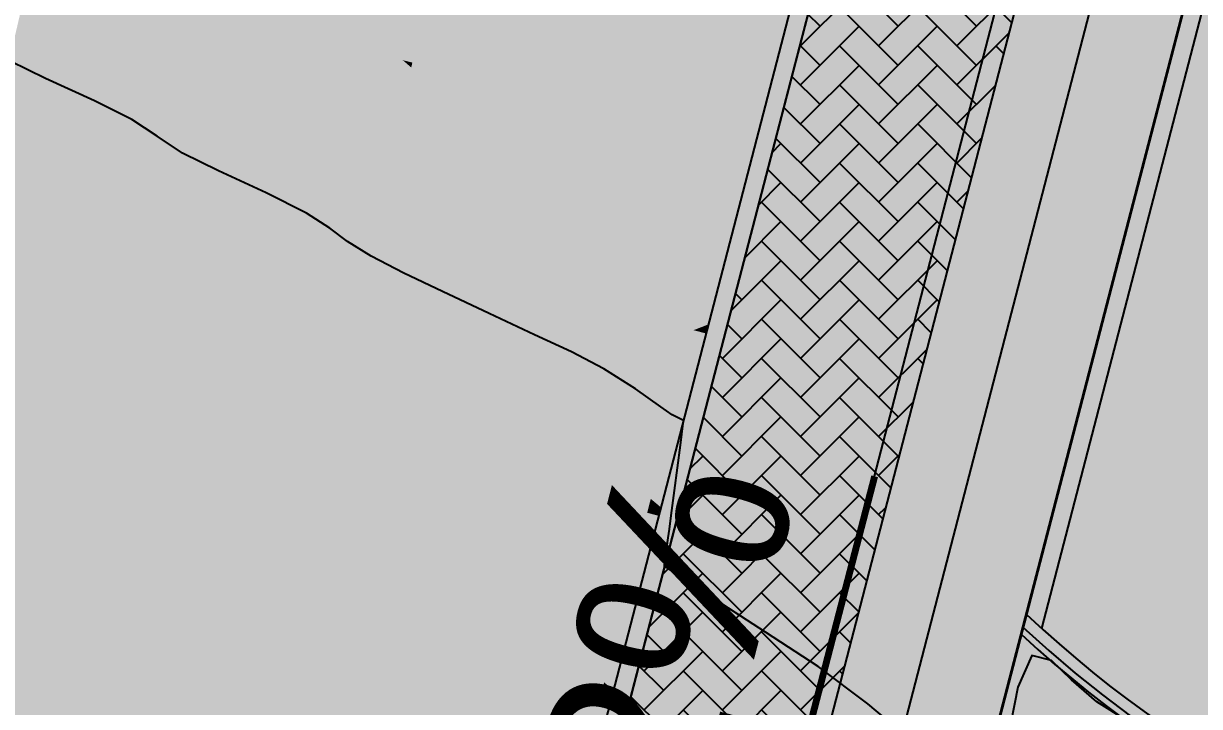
# Model space of a CAD drawing. Header units: millimetres. Extents: x 340454 to 342791, y 6993867 to 6995092.
# Drawn here: x 340753.89 to 340760.37, y 6994460.63 to 6994464.39 of the extents above; entities that cross this region are included whole.
import ezdxf

# ---------------------------------------------------------------- set-up
doc = ezdxf.new("R2010")
doc.units = ezdxf.units.MM
doc.header["$LTSCALE"] = 10
for name, color, linetype in [('A-MODELAGEM', 7, 'Continuous'), ('Alinhamento', 7, 'Continuous'), ('ANGICO', 7, 'Continuous'), ('F-HZ-CORREDOR-FEAT', 2, 'Continuous'), ('Lotes', 7, 'Continuous'), ('T-HM-COTAS-TXT', 2, 'Continuous'), ('T-HM-CURVA_INTERMEDIARIA', 45, 'Continuous'), ('TRAMA', 7, 'Continuous'), ('URB-Quadras', 3, 'Continuous')]:
    doc.layers.add(name, color=color, linetype=linetype)
doc.styles.add('ARIAL', font='arial.ttf', dxfattribs={"height": 2})
doc.styles.add('T2', font='arial.ttf')
doc.dimstyles.new('cadnorma_dim4', dxfattribs={"dimscale": 0, "dimtxt": 2, "dimasz": 1, "dimexe": 1, "dimexo": 2.5, "dimgap": 0.6, "dimtad": 1, "dimzin": 4, "dimtxsty": 'T2', "dimblk": 'DOT', "dimcen": -1, "dimdle": 1, "dimclrd": 1, "dimclre": 1, "dimclrt": 2, "dimaunit": 1, "dimazin": 0, "dimtfac": 1, "dimtix": 1, "dimtmove": 2, "dimatfit": 0, "dimfxl": 1, "dimarcsym": 0})
pattern_1 = [(45, (337861.49948, 6993610.78793), (0, 0.215526147), [0.4572, -0.1524]), (135, (337861.60724, 6993610.8957), (2e-17, 0.215526147), [0.4572, -0.1524])]

# ---------------------------------------------------------------- blocks, each defined once
blk = doc.blocks.new('_Dot')
at = {"color": 0, "linetype": 'ByBlock', "lineweight": -2}
blk.add_line((-0.5, 0), (-1, 0), dxfattribs=at)
at = {"color": 0, "linetype": 'ByBlock', "const_width": 0.5}
blk.add_lwpolyline([(-0.25, 0, 1), (0.25, 0, 1)], format="xyb", close=True, dxfattribs=at)

msp = doc.modelspace()

# ---------------------------------------------------------------- hatches: boundary and pattern name
at = {"layer": 'ANGICO', "lineweight": 20, "transparency": 33554687}
h = msp.add_hatch(dxfattribs=at)
h.set_pattern_fill('DASH', color=253, scale=0.02, double=1)
h.set_pattern_definition([(0, (337861.49948, 6993610.78793), (0.0635, 0.0635), [0.0635, -0.0635])])
h.paths.add_polyline_path([(340764.6283, 6994483.2034), (340764.3208, 6994483.6107), (340755.6611, 6994450.2599), (340756.0482, 6994450.1594)])
at = {"layer": 'TRAMA'}
h = msp.add_hatch(dxfattribs=at)
h.set_pattern_fill('MUDST', color=253, scale=0.8)
h.set_pattern_definition([(0, (340635.80378, 6994418.6693), (0.4, 0.2), [0.2, -0.2, 0, -0.2, 0, -0.2])])
edge = h.paths.add_edge_path()
edge.add_line((340775.2416, 6994463.544), (340773.927, 6994467.4514))
edge.add_line((340773.927, 6994467.4514), (340773.9635, 6994470.0807))
edge.add_line((340773.9635, 6994470.0807), (340774.8764, 6994473.1847))
edge.add_line((340774.8764, 6994473.1847), (340775.2781, 6994475.8504))
edge.add_line((340775.2781, 6994475.8504), (340772.3567, 6994478.4797))
edge.add_line((340772.3567, 6994478.4797), (340772.1113, 6994478.5688))
edge.add_arc((340767.3696, 6994475.5454), 5.6236, -34.9514, 32.52204, ccw=False)
edge.add_arc((340777.8891, 6994467.0811), 7.9004, 138.42555, 185.75499)
edge.add_arc((340763.7674, 6994465.3081), 6.3375, 8.40289, 8.90329, ccw=False)
edge.add_arc((340763.7122, 6994465.6748), 6.3493, -132.91346, 5.05414, ccw=False)
edge.add_line((340759.389, 6994461.0247), (340758.6533, 6994458.1897))
edge.add_arc((340759.3499, 6994458.087), 0.7041, 171.61316, 219.18422)
edge.add_arc((340763.3772, 6994463.7126), 7.6002, 233.00768, 307.83901)
edge.add_arc((340770.7517, 6994453.5096), 5.0003, -10.29083, 122.84783, ccw=False)
edge.add_arc((340781.3976, 6994453.0042), 5.7391, 183.87556, 221.05114)
edge.add_arc((340774.748, 6994446.1866), 3.8318, -82.83535, 52.70984, ccw=False)
edge.add_line((340775.2259, 6994442.3847), (340779.3157, 6994440.2221))
edge.add_line((340779.3157, 6994440.2221), (340785.1272, 6994436.4533))
edge.add_line((340785.1272, 6994436.4533), (340786.6922, 6994435.4383))
edge.add_line((340786.6922, 6994435.4383), (340788.1895, 6994434.0507))
edge.add_line((340788.1895, 6994434.0507), (340789.8327, 6994433.5942))
edge.add_line((340789.8327, 6994433.5942), (340792.4255, 6994434.3976))
edge.add_line((340792.4255, 6994434.3976), (340794.8357, 6994432.9734))
edge.add_line((340794.8357, 6994432.9734), (340795.3493, 6994431.341))
edge.add_line((340795.3493, 6994431.341), (340796.2247, 6994427.2268))
edge.add_line((340796.2247, 6994427.2268), (340803.3064, 6994425.217))
edge.add_line((340803.3064, 6994425.217), (340814.8207, 6994465.865))
edge.add_arc((340823.0025, 6994471.6204), 10.0032, 142.14748, 215.12391, ccw=False)
edge.add_line((340815.104, 6994477.7587), (340815.44, 6994514.818))
edge.add_arc((340798.378, 6994522.6335), 18.7669, 303.1044, 335.38903, ccw=False)
edge.add_line((340808.6278, 6994506.913), (340808.0057, 6994472.3847))
edge.add_line((340808.0057, 6994472.3847), (340798.5128, 6994433.3732))
edge.add_line((340798.5128, 6994433.3732), (340797.6269, 6994433.8187))
edge.add_line((340797.6269, 6994433.8187), (340792.77, 6994436.1193))
edge.add_line((340792.77, 6994436.1193), (340790.9442, 6994439.5885))
edge.add_line((340790.9442, 6994439.5885), (340792.1858, 6994442.5464))
edge.add_line((340792.1858, 6994442.5464), (340790.9442, 6994444.7009))
edge.add_line((340790.9442, 6994444.7009), (340790.2868, 6994446.7459))
edge.add_line((340790.2868, 6994446.7459), (340790.725, 6994449.996))
edge.add_line((340790.725, 6994449.996), (340789.2643, 6994450.3977))
edge.add_line((340789.2643, 6994450.3977), (340786.1969, 6994450.069))
edge.add_line((340786.1969, 6994450.069), (340784.371, 6994449.6673))
edge.add_line((340784.371, 6994449.6673), (340784.9188, 6994447.7319))
edge.add_line((340784.9188, 6994447.7319), (340783.7867, 6994445.5774))
edge.add_line((340783.7867, 6994445.5774), (340782.1434, 6994445.3217))
edge.add_line((340782.1434, 6994445.3217), (340778.163, 6994448.1701))
edge.add_line((340778.163, 6994448.1701), (340777.8709, 6994452.2601))
edge.add_line((340777.8709, 6994452.2601), (340777.177, 6994455.2545))
edge.add_line((340777.177, 6994455.2545), (340776.4467, 6994460.0383))
edge.add_line((340776.4467, 6994460.0383), (340775.2416, 6994463.544))
h = msp.add_hatch(dxfattribs=at)
h.set_pattern_fill('AR-HBONE', color=253, scale=0.0015)
h.set_pattern_definition(pattern_1)
h.paths.add_polyline_path([(340762.5784, 6994473.314), (340762.0933, 6994473.4355), (340760.431, 6994467.0302), (340755.8457, 6994449.3797), (340756.3279, 6994449.2472), (340760.915, 6994466.9046)])
h = msp.add_hatch(dxfattribs=at)
h.set_pattern_fill('AR-HBONE', color=253, scale=0.0015)
h.set_pattern_definition(pattern_1)
h.paths.add_polyline_path([(340758.8749, 6994464.7229), (340758.2833, 6994464.7259), (340756.4627, 6994457.7107), (340757.4418, 6994457.1155), (340757.787, 6994458.4447), (340759.3959, 6994464.6367)], flags=17)

# ---------------------------------------------------------------- linework, layer by layer
at = {"lineweight": 20}
msp.add_lwpolyline([(340722.6258, 6994477.3139, -0.021462), (340715.5969, 6994465.5717, -0.089425), (340715.3822, 6994462.0823), (340754.7892, 6994451.2595), (340758.9926, 6994467.4562), (340722.6258, 6994477.3139, -0.022322)], format="xyb", close=True, dxfattribs=at)
at = {"layer": 'A-MODELAGEM', "color": 161, "linetype": 'Continuous', "lineweight": -3}
for points in [[(340760.78, 6994466.389), (340760.0991, 6994465.923), (340760.1713, 6994464.0457)], [(340760.78, 6994466.389), (340760.1713, 6994464.0457), (340760.1713, 6994464.0443)], [(340760.4176, 6994463.0075), (340760.78, 6994466.389), (340760.1713, 6994464.0443)], [(340760.0991, 6994465.923), (340758.27, 6994464.6716), (340760.1713, 6994464.0457)], [(340756.32, 6994465.1776), (340755.9771, 6994464.1929), (340758.0089, 6994463.6656)], [(340756.32, 6994465.1776), (340758.0089, 6994463.6656), (340758.27, 6994464.6716)], [(340755.047, 6994464.904), (340754.7361, 6994464.6619), (340754.8626, 6994464.1547)], [(340755.047, 6994464.904), (340754.8626, 6994464.1547), (340754.8757, 6994464.1639)], [(340755.0579, 6994464.9125), (340755.047, 6994464.904), (340754.8757, 6994464.1639)], [(340755.0579, 6994464.9125), (340754.8757, 6994464.1639), (340754.8816, 6994464.1681)], [(340755.0629, 6994464.9164), (340755.0579, 6994464.9125), (340754.8816, 6994464.1681)], [(340755.8878, 6994464.8742), (340755.0629, 6994464.9164), (340754.8816, 6994464.1681)], [(340755.8878, 6994464.8742), (340754.8816, 6994464.1681), (340755.6076, 6994463.9641)], [(340755.8878, 6994464.8742), (340755.6076, 6994463.9641), (340755.637, 6994463.9822)], [(340755.9111, 6994464.8906), (340755.8878, 6994464.8742), (340755.637, 6994463.9822)], [(340755.9111, 6994464.8906), (340755.637, 6994463.9822), (340755.9771, 6994464.1929)], [(340755.9111, 6994464.8906), (340755.9771, 6994464.1929), (340756.1212, 6994464.6066)], [(340757.8709, 6994464.7751), (340756.9557, 6994464.6085), (340757.6122, 6994464.0208)], [(340758.0922, 6994464.7177), (340757.8709, 6994464.7751), (340757.6122, 6994464.0208)], [(340757.8593, 6994463.7995), (340758.0922, 6994464.7177), (340757.6122, 6994464.0208)], [(340758.172, 6994464.697), (340758.0922, 6994464.7177), (340757.8593, 6994463.7995)], [(340758.172, 6994464.697), (340757.8593, 6994463.7995), (340757.9236, 6994463.7419)], [(340758.1732, 6994464.6967), (340758.172, 6994464.697), (340757.9236, 6994463.7419)], [(340758.1732, 6994464.6967), (340757.9236, 6994463.7419), (340757.9251, 6994463.7406)], [(340758.27, 6994464.6716), (340758.0089, 6994463.6656), (340759.3969, 6994461.0651)], [(340758.27, 6994464.6716), (340759.3969, 6994461.0651), (340760.1713, 6994464.0457)], [(340754.7361, 6994464.6619), (340753.8896, 6994464.4972), (340753.7351, 6994463.8824)], [(340754.7361, 6994464.6619), (340753.7351, 6994463.8824), (340754.493, 6994463.8953)], [(340754.7361, 6994464.6619), (340754.493, 6994463.8953), (340754.8626, 6994464.1547)], [(340756.0302, 6994464.1791), (340756.1212, 6994464.6066), (340755.9771, 6994464.1929)], [(340756.7788, 6994463.9848), (340756.1212, 6994464.6066), (340756.0302, 6994464.1791)], [(340756.9527, 6994464.6112), (340756.1212, 6994464.6066), (340756.7788, 6994463.9848)], [(340756.9557, 6994464.6085), (340756.9527, 6994464.6112), (340756.7788, 6994463.9848)], [(340756.9557, 6994464.6085), (340756.7788, 6994463.9848), (340756.7831, 6994463.9837)], [(340757.6122, 6994464.0208), (340756.9557, 6994464.6085), (340756.7831, 6994463.9837)], [(340753.8896, 6994464.4972), (340753.8759, 6994464.4856), (340753.7351, 6994463.8824)], [(340754.8626, 6994464.1547), (340754.493, 6994463.8953), (340754.6733, 6994463.3857)], [(340754.8626, 6994464.1547), (340754.6733, 6994463.3857), (340754.6885, 6994463.3951)], [(340754.8757, 6994464.1639), (340754.8626, 6994464.1547), (340754.6885, 6994463.3951)], [(340754.8757, 6994464.1639), (340754.6885, 6994463.3951), (340754.6954, 6994463.3994)], [(340754.8816, 6994464.1681), (340754.8757, 6994464.1639), (340754.6954, 6994463.3994)], [(340755.6076, 6994463.9641), (340754.8816, 6994464.1681), (340754.6954, 6994463.3994)], [(340755.9771, 6994464.1929), (340755.6342, 6994463.2081), (340757.7478, 6994462.6596)], [(340756.0244, 6994464.152), (340755.9771, 6994464.1929), (340755.6342, 6994463.2081)], [(340755.9771, 6994464.1929), (340755.637, 6994463.9822), (340755.6342, 6994463.2081)], [(340755.8134, 6994463.1616), (340756.0244, 6994464.152), (340755.6342, 6994463.2081)], [(340756.67, 6994463.5929), (340756.0244, 6994464.152), (340755.8134, 6994463.1616)], [(340755.9771, 6994464.1929), (340757.7478, 6994462.6596), (340758.0089, 6994463.6656)], [(340756.0244, 6994464.152), (340756.0302, 6994464.1791), (340755.9771, 6994464.1929)], [(340756.7788, 6994463.9848), (340756.0302, 6994464.1791), (340756.0244, 6994464.152)], [(340756.7788, 6994463.9848), (340756.0244, 6994464.152), (340756.67, 6994463.5929)], [(340757.6122, 6994464.0208), (340756.7831, 6994463.9837), (340757.5327, 6994463.7892)], [(340757.8593, 6994463.7995), (340757.6122, 6994464.0208), (340757.5327, 6994463.7892)], [(340760.1713, 6994464.0457), (340759.3969, 6994461.0651), (340760.1713, 6994464.0443)], [(340760.1713, 6994464.0443), (340759.3969, 6994461.0651), (340759.3977, 6994461.0644)], [(340760.2253, 6994462.6411), (340760.1713, 6994464.0443), (340759.3977, 6994461.0644)], [(340760.4176, 6994463.0075), (340760.1713, 6994464.0443), (340760.2253, 6994462.6411)], [(340755.6076, 6994463.9641), (340754.6954, 6994463.3994), (340755.3244, 6994463.044)], [(340755.6076, 6994463.9641), (340755.3244, 6994463.044), (340755.3594, 6994463.0625)], [(340755.637, 6994463.9822), (340755.6076, 6994463.9641), (340755.3594, 6994463.0625)], [(340755.637, 6994463.9822), (340755.3594, 6994463.0625), (340755.6342, 6994463.2081)], [(340756.7831, 6994463.9837), (340756.7788, 6994463.9848), (340756.67, 6994463.5929)], [(340756.7831, 6994463.9837), (340756.67, 6994463.5929), (340756.6741, 6994463.5894)], [(340757.5327, 6994463.7892), (340756.7831, 6994463.9837), (340756.6741, 6994463.5894)], [(340754.493, 6994463.8953), (340753.7351, 6994463.8824), (340753.5768, 6994463.2523)], [(340754.493, 6994463.8953), (340753.5768, 6994463.2523), (340754.2478, 6994463.1223)], [(340754.493, 6994463.8953), (340754.2478, 6994463.1223), (340754.6733, 6994463.3857)], [(340757.5327, 6994463.7892), (340756.6741, 6994463.5894), (340757.2832, 6994463.0619)], [(340757.8367, 6994463.7103), (340757.5327, 6994463.7892), (340757.2832, 6994463.0619)], [(340757.8367, 6994463.7103), (340757.8593, 6994463.7995), (340757.5327, 6994463.7892)], [(340757.9236, 6994463.7419), (340757.8593, 6994463.7995), (340757.8367, 6994463.7103)], [(340757.6022, 6994462.7857), (340757.8367, 6994463.7103), (340757.2832, 6994463.0619)], [(340757.9104, 6994463.6911), (340757.8367, 6994463.7103), (340757.6022, 6994462.7857)], [(340757.9236, 6994463.7419), (340757.8367, 6994463.7103), (340757.9104, 6994463.6911)], [(340757.9251, 6994463.7406), (340757.9236, 6994463.7419), (340757.9104, 6994463.6911)], [(340757.9121, 6994463.6907), (340757.9251, 6994463.7406), (340757.9104, 6994463.6911)], [(340757.9104, 6994463.6911), (340757.6022, 6994462.7857), (340757.6616, 6994462.7342)], [(340757.9121, 6994463.6907), (340757.9104, 6994463.6911), (340757.6616, 6994462.7342)], [(340757.9121, 6994463.6907), (340757.6616, 6994462.7342), (340757.6635, 6994462.7326)], [(340758.0089, 6994463.6656), (340757.7478, 6994462.6596), (340759.3969, 6994461.0651)], [(340756.67, 6994463.5929), (340755.8134, 6994463.1616), (340756.5008, 6994462.9832)], [(340756.6741, 6994463.5894), (340756.67, 6994463.5929), (340756.5008, 6994462.9832)], [(340756.6741, 6994463.5894), (340756.5008, 6994462.9832), (340756.5062, 6994462.9818)], [(340757.2832, 6994463.0619), (340756.6741, 6994463.5894), (340756.5062, 6994462.9818)], [(340754.6733, 6994463.3857), (340754.2478, 6994463.1223), (340754.479, 6994462.5961)], [(340754.6733, 6994463.3857), (340754.479, 6994462.5961), (340754.4962, 6994462.6052)], [(340754.6885, 6994463.3951), (340754.6733, 6994463.3857), (340754.4962, 6994462.6052)], [(340754.6885, 6994463.3951), (340754.4962, 6994462.6052), (340754.5041, 6994462.6094)], [(340754.6954, 6994463.3994), (340754.6885, 6994463.3951), (340754.5041, 6994462.6094)], [(340754.6954, 6994463.3994), (340754.5041, 6994462.6094), (340755.3244, 6994463.044)], [(340754.2478, 6994463.1223), (340753.5768, 6994463.2523), (340753.4145, 6994462.6064)], [(340755.6342, 6994463.2081), (340755.2913, 6994462.2234), (340757.4867, 6994461.6536)], [(340755.7946, 6994463.0735), (340755.6342, 6994463.2081), (340755.2913, 6994462.2234)], [(340755.6342, 6994463.2081), (340755.3594, 6994463.0625), (340755.2913, 6994462.2234)], [(340755.6342, 6994463.2081), (340757.4867, 6994461.6536), (340757.7478, 6994462.6596)], [(340755.7946, 6994463.0735), (340755.8134, 6994463.1616), (340755.6342, 6994463.2081)], [(340754.2478, 6994463.1223), (340753.4145, 6994462.6064), (340754.0006, 6994462.3426)], [(340754.2478, 6994463.1223), (340754.0006, 6994462.3426), (340754.479, 6994462.5961)], [(340756.5008, 6994462.9832), (340755.8134, 6994463.1616), (340755.7946, 6994463.0735)], [(340755.3594, 6994463.0625), (340755.3244, 6994463.044), (340755.0783, 6994462.1311)], [(340755.3594, 6994463.0625), (340755.0783, 6994462.1311), (340755.2913, 6994462.2234)], [(340755.5967, 6994462.1441), (340755.7946, 6994463.0735), (340755.2913, 6994462.2234)], [(340756.3877, 6994462.5758), (340755.7946, 6994463.0735), (340755.5967, 6994462.1441)], [(340756.5008, 6994462.9832), (340755.7946, 6994463.0735), (340756.3877, 6994462.5758)], [(340757.2832, 6994463.0619), (340756.5062, 6994462.9818), (340757.1945, 6994462.8032)], [(340757.6022, 6994462.7857), (340757.2832, 6994463.0619), (340757.1945, 6994462.8032)], [(340755.3244, 6994463.044), (340754.5041, 6994462.6094), (340755.0381, 6994462.1137)], [(340755.3244, 6994463.044), (340755.0381, 6994462.1137), (340755.0783, 6994462.1311)], [(340756.5062, 6994462.9818), (340756.5008, 6994462.9832), (340756.3877, 6994462.5758)], [(340756.5062, 6994462.9818), (340756.3877, 6994462.5758), (340756.3928, 6994462.5716)], [(340757.1945, 6994462.8032), (340756.5062, 6994462.9818), (340756.3928, 6994462.5716)], [(340760.4176, 6994463.0075), (340760.2253, 6994462.6411), (340760.2378, 6994462.3148)], [(340760.4176, 6994463.0075), (340760.2378, 6994462.3148), (340761.1139, 6994459.9215)], [(340757.1945, 6994462.8032), (340756.3928, 6994462.5716), (340756.9536, 6994462.101)], [(340757.5811, 6994462.7028), (340757.1945, 6994462.8032), (340756.9536, 6994462.101)], [(340757.5811, 6994462.7028), (340757.6022, 6994462.7857), (340757.1945, 6994462.8032)], [(340757.6616, 6994462.7342), (340757.6022, 6994462.7857), (340757.5811, 6994462.7028)], [(340757.6616, 6994462.7342), (340757.5811, 6994462.7028), (340757.6489, 6994462.6853)], [(340757.6635, 6994462.7326), (340757.6616, 6994462.7342), (340757.6489, 6994462.6853)], [(340757.651, 6994462.6847), (340757.6635, 6994462.7326), (340757.6489, 6994462.6853)], [(340757.3452, 6994461.7724), (340757.5811, 6994462.7028), (340756.9536, 6994462.101)], [(340757.6489, 6994462.6853), (340757.5811, 6994462.7028), (340757.3452, 6994461.7724)], [(340757.6489, 6994462.6853), (340757.3452, 6994461.7724), (340757.3997, 6994461.7267)], [(340757.651, 6994462.6847), (340757.6489, 6994462.6853), (340757.3997, 6994461.7267)], [(340757.651, 6994462.6847), (340757.3997, 6994461.7267), (340757.4019, 6994461.7248)], [(340757.7478, 6994462.6596), (340757.4867, 6994461.6536), (340759.3969, 6994461.0651)], [(340754.0006, 6994462.3426), (340753.4145, 6994462.6064), (340753.2481, 6994461.944)], [(340754.479, 6994462.5961), (340754.0006, 6994462.3426), (340754.2794, 6994461.7851)], [(340754.479, 6994462.5961), (340754.2794, 6994461.7851), (340754.2986, 6994461.7934)], [(340754.4962, 6994462.6052), (340754.479, 6994462.5961), (340754.2986, 6994461.7934)], [(340754.4962, 6994462.6052), (340754.2986, 6994461.7934), (340754.3073, 6994461.7972)], [(340754.5041, 6994462.6094), (340754.4962, 6994462.6052), (340754.3073, 6994461.7972)], [(340754.5041, 6994462.6094), (340754.3073, 6994461.7972), (340755.0381, 6994462.1137)], [(340760.2253, 6994462.6411), (340759.3977, 6994461.0644), (340760.2378, 6994462.3148)], [(340756.3877, 6994462.5758), (340755.5967, 6994462.1441), (340756.2228, 6994461.9816)], [(340756.3928, 6994462.5716), (340756.3877, 6994462.5758), (340756.2228, 6994461.9816)], [(340756.3928, 6994462.5716), (340756.2228, 6994461.9816), (340756.2293, 6994461.9799)], [(340756.9536, 6994462.101), (340756.3928, 6994462.5716), (340756.2293, 6994461.9799)], [(340754.0006, 6994462.3426), (340753.2481, 6994461.944), (340753.7512, 6994461.5563)], [(340754.0006, 6994462.3426), (340753.7512, 6994461.5563), (340754.2794, 6994461.7851)], [(340760.2378, 6994462.3148), (340759.3977, 6994461.0644), (340759.9822, 6994461.3301)], [(340760.2378, 6994462.3148), (340759.9822, 6994461.3301), (340760.2904, 6994460.9465)], [(340760.2378, 6994462.3148), (340760.2904, 6994460.9465), (340761.1139, 6994459.9215)], [(340755.2913, 6994462.2234), (340754.9484, 6994461.2386), (340757.2257, 6994460.6476)], [(340755.5659, 6994461.9997), (340755.2913, 6994462.2234), (340754.9484, 6994461.2386)], [(340755.2913, 6994462.2234), (340755.0783, 6994462.1311), (340754.9484, 6994461.2386)], [(340755.2913, 6994462.2234), (340757.2257, 6994460.6476), (340757.4867, 6994461.6536)], [(340755.5659, 6994461.9997), (340755.5967, 6994462.1441), (340755.2913, 6994462.2234)], [(340756.2228, 6994461.9816), (340755.5967, 6994462.1441), (340755.5659, 6994461.9997)], [(340755.0381, 6994462.1137), (340754.3073, 6994461.7972), (340754.7486, 6994461.173)], [(340755.0381, 6994462.1137), (340754.7486, 6994461.173), (340754.7936, 6994461.1878)], [(340755.0783, 6994462.1311), (340755.0381, 6994462.1137), (340754.7936, 6994461.1878)], [(340755.0783, 6994462.1311), (340754.7936, 6994461.1878), (340754.9484, 6994461.2386)], [(340756.9536, 6994462.101), (340756.2293, 6994461.9799), (340756.8562, 6994461.8172)], [(340757.3452, 6994461.7724), (340756.9536, 6994462.101), (340756.8562, 6994461.8172)], [(340755.3799, 6994461.1266), (340755.5659, 6994461.9997), (340754.9484, 6994461.2386)], [(340756.1057, 6994461.5599), (340755.5659, 6994461.9997), (340755.3799, 6994461.1266)], [(340756.2228, 6994461.9816), (340755.5659, 6994461.9997), (340756.1057, 6994461.5599)], [(340756.2293, 6994461.9799), (340756.2228, 6994461.9816), (340756.1057, 6994461.5599)], [(340756.2293, 6994461.9799), (340756.1057, 6994461.5599), (340756.1119, 6994461.5549)], [(340756.8562, 6994461.8172), (340756.2293, 6994461.9799), (340756.1119, 6994461.5549)], [(340756.8562, 6994461.8172), (340756.1119, 6994461.5549), (340756.6233, 6994461.1383)], [(340757.3256, 6994461.6954), (340756.8562, 6994461.8172), (340756.6233, 6994461.1383)], [(340757.3256, 6994461.6954), (340757.3452, 6994461.7724), (340756.8562, 6994461.8172)], [(340754.2794, 6994461.7851), (340753.7512, 6994461.5563), (340754.0743, 6994460.9518)], [(340754.2794, 6994461.7851), (340754.0743, 6994460.9518), (340754.0954, 6994460.9587)], [(340754.2986, 6994461.7934), (340754.2794, 6994461.7851), (340754.0954, 6994460.9587)], [(340754.2986, 6994461.7934), (340754.0954, 6994460.9587), (340754.105, 6994460.9619)], [(340754.3073, 6994461.7972), (340754.2986, 6994461.7934), (340754.105, 6994460.9619)], [(340754.3073, 6994461.7972), (340754.105, 6994460.9619), (340754.7486, 6994461.173)], [(340757.3997, 6994461.7267), (340757.3452, 6994461.7724), (340757.3256, 6994461.6954)], [(340757.0883, 6994460.7595), (340757.3256, 6994461.6954), (340756.6233, 6994461.1383)], [(340757.3874, 6994461.6794), (340757.3256, 6994461.6954), (340757.0883, 6994460.7595)], [(340757.3997, 6994461.7267), (340757.3256, 6994461.6954), (340757.3874, 6994461.6794)], [(340757.4019, 6994461.7248), (340757.3997, 6994461.7267), (340757.3874, 6994461.6794)], [(340757.3899, 6994461.6787), (340757.4019, 6994461.7248), (340757.3874, 6994461.6794)], [(340757.3874, 6994461.6794), (340757.0883, 6994460.7595), (340757.1377, 6994460.7193)], [(340757.3899, 6994461.6787), (340757.3874, 6994461.6794), (340757.1377, 6994460.7193)], [(340757.1404, 6994460.7171), (340757.3899, 6994461.6787), (340757.1377, 6994460.7193)], [(340757.4867, 6994461.6536), (340757.2257, 6994460.6476), (340759.3969, 6994461.0651)], [(340753.7512, 6994461.5563), (340753.4997, 6994460.7633), (340754.0743, 6994460.9518)], [(340756.1057, 6994461.5599), (340755.3799, 6994461.1266), (340755.9447, 6994460.98)], [(340756.1119, 6994461.5549), (340756.1057, 6994461.5599), (340755.9447, 6994460.98)], [(340756.1119, 6994461.5549), (340755.9447, 6994460.98), (340755.9525, 6994460.978)], [(340756.6233, 6994461.1383), (340756.1119, 6994461.5549), (340755.9525, 6994460.978)], [(340759.9822, 6994461.3301), (340759.3977, 6994461.0644), (340759.8358, 6994460.6913)], [(340759.9822, 6994461.3301), (340759.8358, 6994460.6913), (340760.306, 6994460.3595)], [(340759.9822, 6994461.3301), (340760.306, 6994460.3595), (340760.2904, 6994460.9465)], [(340754.9484, 6994461.2386), (340754.6055, 6994460.2539), (340756.9646, 6994459.6416)], [(340755.3381, 6994460.93), (340754.9484, 6994461.2386), (340754.6055, 6994460.2539)], [(340754.9484, 6994461.2386), (340754.7936, 6994461.1878), (340754.6055, 6994460.2539)], [(340754.9484, 6994461.2386), (340756.9646, 6994459.6416), (340757.2257, 6994460.6476)], [(340755.3381, 6994460.93), (340755.3799, 6994461.1266), (340754.9484, 6994461.2386)], [(340754.7486, 6994461.173), (340754.105, 6994460.9619), (340754.4558, 6994460.2219)], [(340754.7486, 6994461.173), (340754.4558, 6994460.2219), (340754.5053, 6994460.2324)], [(340754.7936, 6994461.1878), (340754.7486, 6994461.173), (340754.5053, 6994460.2324)], [(340754.7936, 6994461.1878), (340754.5053, 6994460.2324), (340754.6055, 6994460.2539)], [(340755.9447, 6994460.98), (340755.3799, 6994461.1266), (340755.3381, 6994460.93)], [(340756.6233, 6994461.1383), (340755.9525, 6994460.978), (340756.518, 6994460.8313)], [(340757.0883, 6994460.7595), (340756.6233, 6994461.1383), (340756.518, 6994460.8313)], [(340759.3969, 6994461.0651), (340757.2257, 6994460.6476), (340759.1218, 6994460.0051)], [(340759.3972, 6994461.0639), (340759.3969, 6994461.0651), (340759.1218, 6994460.0051)], [(340759.6097, 6994460.3999), (340759.3972, 6994461.0639), (340759.1218, 6994460.0051)], [(340759.3972, 6994461.0639), (340759.3977, 6994461.0644), (340759.3969, 6994461.0651)], [(340759.8358, 6994460.6913), (340759.3977, 6994461.0644), (340759.3972, 6994461.0639)], [(340759.6097, 6994460.3999), (340759.8358, 6994460.6913), (340759.3972, 6994461.0639)], [(340755.9447, 6994460.98), (340755.3381, 6994460.93), (340755.824, 6994460.5451)], [(340755.9525, 6994460.978), (340755.9447, 6994460.98), (340755.824, 6994460.5451)], [(340755.9525, 6994460.978), (340755.824, 6994460.5451), (340755.8312, 6994460.5394)], [(340756.518, 6994460.8313), (340755.9525, 6994460.978), (340755.8312, 6994460.5394)], [(340754.0743, 6994460.9518), (340753.4997, 6994460.7633), (340753.8635, 6994460.0953)], [(340754.0743, 6994460.9518), (340753.8635, 6994460.0953), (340753.8864, 6994460.1002)], [(340754.0954, 6994460.9587), (340754.0743, 6994460.9518), (340753.8864, 6994460.1002)], [(340754.0954, 6994460.9587), (340753.8864, 6994460.1002), (340753.8968, 6994460.1025)], [(340754.105, 6994460.9619), (340754.0954, 6994460.9587), (340753.8968, 6994460.1025)], [(340754.105, 6994460.9619), (340753.8968, 6994460.1025), (340754.4558, 6994460.2219)], [(340755.1632, 6994460.1091), (340755.3381, 6994460.93), (340754.6055, 6994460.2539)], [(340755.824, 6994460.5451), (340755.3381, 6994460.93), (340755.1632, 6994460.1091)], [(340760.2904, 6994460.9465), (340760.3132, 6994460.3556), (340761.1139, 6994459.9215)], [(340760.2904, 6994460.9465), (340760.306, 6994460.3595), (340760.3132, 6994460.3556)], [(340756.518, 6994460.8313), (340755.8312, 6994460.5394), (340756.2925, 6994460.174)], [(340757.0701, 6994460.688), (340756.518, 6994460.8313), (340756.2925, 6994460.174)], [(340757.0701, 6994460.688), (340757.0883, 6994460.7595), (340756.518, 6994460.8313)], [(340757.1377, 6994460.7193), (340757.0883, 6994460.7595), (340757.0701, 6994460.688)], [(340757.1377, 6994460.7193), (340757.0701, 6994460.688), (340757.1258, 6994460.6735)], [(340757.1404, 6994460.7171), (340757.1377, 6994460.7193), (340757.1258, 6994460.6735)], [(340757.1404, 6994460.7171), (340757.1258, 6994460.6735), (340757.1289, 6994460.6727)], [(340756.8315, 6994459.747), (340757.0701, 6994460.688), (340756.2925, 6994460.174)], [(340757.1258, 6994460.6735), (340757.0701, 6994460.688), (340756.8315, 6994459.747)], [(340757.1258, 6994460.6735), (340756.8315, 6994459.747), (340756.8758, 6994459.7119)], [(340757.1289, 6994460.6727), (340757.1258, 6994460.6735), (340756.8758, 6994459.7119)], [(340757.1289, 6994460.6727), (340756.8758, 6994459.7119), (340756.8789, 6994459.7095)], [(340757.2257, 6994460.6476), (340756.9646, 6994459.6416), (340759.1218, 6994460.0051)], [(340759.6097, 6994460.3999), (340760.306, 6994460.3595), (340759.8358, 6994460.6913)]]:
    msp.add_solid(points, dxfattribs=at)
at = {"layer": 'Alinhamento', "color": 1, "linetype": 'Continuous', "lineweight": -3, "flags": 128}
msp.add_lwpolyline([(340695.667, 6994466.4257), (340716.0994, 6994460.8142), (340755.489, 6994449.9961), (340767.1039, 6994494.7307)], dxfattribs=at)
at = {"layer": 'F-HZ-CORREDOR-FEAT', "color": 2, "linetype": 'Continuous', "lineweight": -3}
for points in [[(340764.4039, 6994480.3496, 723.72), (340766.8922, 6994489.9332, 724.5), (340765.9399, 6994490.2447, 724.5), (340764.9876, 6994490.5562, 724.5), (340756.7035, 6994458.6356, 721.7628), (340754.7893, 6994451.2597, 721.1303), (340715.5581, 6994462.0342, 719.996), (340715.0514, 6994460.9264, 719.9019), (340714.6693, 6994460.0909, 719.831), (340714.149, 6994458.9532, 719.7272), (340710.749, 6994451.5191, 719.0487), (340711.7347, 6994451.2394, 719.049), (340712.6941, 6994450.9671, 719.049), (340716.6643, 6994459.6563, 719.83), (340754.2868, 6994449.3236, 720.6103), (340755.9916, 6994447.9496, 721)], [(340755.9923, 6994447.9476, 721), (340755.9927, 6994447.9489, 721), (340757.5213, 6994453.8367, 721.4907), (340758.5718, 6994457.8834, 721.7961), (340759.3977, 6994461.0644, 722.0699), (340760.78, 6994466.389, 722.5367), (340761.4207, 6994468.8565, 722.7423), (340762.0821, 6994471.4043, 722.9546), (340762.7248, 6994473.8797, 723.1608), (340763.3313, 6994476.2158, 723.3555), (340763.8742, 6994478.3069, 723.5298), (340764.4044, 6994480.3494, 723.7), (340764.4046, 6994480.35, 723.7)], [(340723.5182, 6994459.9515, 720.1589), (340754.7179, 6994451.3828, 721.0721), (340758.871, 6994467.3855, 722.4443), (340722.676, 6994477.1966, 721.8526)], [(340758.5715, 6994457.8851, 721.8), (340759.3969, 6994461.0651, 722.07), (340759.3977, 6994461.0644, 722.0699), (340759.5399, 6994460.9356, 722.0583), (340759.686, 6994460.8112, 722.0466), (340759.8358, 6994460.6913, 722.035), (340759.9892, 6994460.576, 722.0233)]]:
    msp.add_polyline3d(points, dxfattribs=at)
at = {"layer": 'Lotes', "color": 253}
for p, q in [((340759.0082, 6994467.5191), (340754.7803, 6994451.2278)), ((340760.0439, 6994467.1307), (340757.7821, 6994458.4158)), ((340760.431, 6994467.0302), (340758.1693, 6994458.3153)), ((340760.915, 6994466.9046), (340758.6533, 6994458.1897)), ((340761.012, 6994466.8795), (340759.5009, 6994461.0577))]:
    msp.add_line(p, q, dxfattribs=at)
at = {"layer": 'Lotes'}
msp.add_lwpolyline([(340814.8297, 6994465.8967, -0.329637), (340815.1129, 6994477.7903), (340815.6276, 6994534.5473), (340837.6919, 6994554.8934, -0.019549), (340816.0881, 6994580.1396, -0.011155), (340804.4536, 6994595.5903), (340780.2367, 6994577.2322), (340785.5971, 6994569.9693), (340782.252, 6994557.0798), (340779.0084, 6994544.5814), (340775.4334, 6994530.806), (340771.774, 6994516.7056), (340768.9477, 6994505.8152), (340765.6816, 6994493.2304), (340762.688, 6994481.6953), (340758.9881, 6994467.4387), (340754.7892, 6994451.2595), (340715.3822, 6994462.0823, -0.041301), (340714.8638, 6994460.5161), (340710.7491, 6994451.5191), (340803.3137, 6994425.2493), (340814.8297, 6994465.8967, -0.329637)], format="xyb", close=True, dxfattribs=at)
at = {"layer": 'Lotes', "color": 253}
for radius, start in [(6.3493, 227.08654), (6.2493, 226.59037)]:
    msp.add_arc((340763.7122, 6994465.6748), radius, start, 5.02734, dxfattribs=at)
at = {"layer": 'T-HM-CURVA_INTERMEDIARIA', "color": 45, "linetype": 'Continuous', "lineweight": -3, "elevation": 722, "flags": 128}
for points in [[(340758.7947, 6994460.4298), (340758.5425, 6994460.6407), (340758.2681, 6994460.8481), (340757.9782, 6994461.0372), (340757.7059, 6994461.2133), (340757.503, 6994461.3452), (340757.4213, 6994461.4015), (340757.4254, 6994461.4513), (340757.4347, 6994461.5034), (340757.4416, 6994461.5565), (340757.4479, 6994461.605), (340757.4579, 6994461.6808), (340757.4766, 6994461.8189), (340757.5099, 6994462.068), (340757.5263, 6994462.2041), (340757.4626, 6994462.2354), (340757.4013, 6994462.2805), (340757.2603, 6994462.3797), (340757.0868, 6994462.4893), (340756.9078, 6994462.5828), (340756.7045, 6994462.6774), (340756.4545, 6994462.7947), (340756.1974, 6994462.9159), (340755.9825, 6994463.0168), (340755.8025, 6994463.1104), (340755.6733, 6994463.1931), (340755.5748, 6994463.2658), (340755.4457, 6994463.3486), (340755.2243, 6994463.4602), (340754.9611, 6994463.5825), (340754.7635, 6994463.6803), (340754.6236, 6994463.7733), (340754.4837, 6994463.8659), (340754.277, 6994463.9676), (340754.0073, 6994464.0916), (340753.8116, 6994464.1869)], [(340759.9584, 6994460.5573), (340759.8057, 6994460.6524), (340759.6655, 6994460.7736), (340759.5549, 6994460.8808), (340759.447, 6994460.9084), (340759.3697, 6994460.7337), (340759.311, 6994460.4337)]]:
    msp.add_lwpolyline(points, dxfattribs=at)
at = {"layer": 'URB-Quadras', "color": 252, "lineweight": 0}
msp.add_lwpolyline([(340837.6919, 6994554.8934, -0.019549), (340816.0881, 6994580.1396, -0.011155), (340804.4536, 6994595.5903), (340780.2367, 6994577.2322), (340785.5971, 6994569.9693), (340782.252, 6994557.0798), (340779.0084, 6994544.5814), (340775.4334, 6994530.806), (340771.774, 6994516.7056), (340768.9477, 6994505.8152), (340765.6816, 6994493.2304), (340762.688, 6994481.6953), (340758.9881, 6994467.4387), (340754.7892, 6994451.2595), (340715.3822, 6994462.0823, -0.041301), (340714.8638, 6994460.5161), (340709.0659, 6994447.8388), (340802.2233, 6994421.4008), (340814.8147, 6994465.8437, -0.327026), (340815.1129, 6994477.7903), (340815.6276, 6994534.5473), (340837.6919, 6994554.8934, -0.019145)], format="xyb", close=True, dxfattribs=at)

# ---------------------------------------------------------------- texts
at = {"layer": 'T-HM-COTAS-TXT', "color": 2, "linetype": 'Continuous', "lineweight": -3, "insert": (340757.7761, 6994460.2969, 721.9509), "char_height": 1, "attachment_point": 8, "rotation": 75.44512, "style": 'ARIAL'}
msp.add_mtext('{\\fArial|b0|i0|c0|p34;8.2%}', dxfattribs=at)

# ---------------------------------------------------------------- leaders
at = {"layer": 'T-HM-COTAS-TXT', "color": 2, "linetype": 'Continuous', "lineweight": -3}
msp.add_leader([(340758.5788, 6994461.8965), (340757.6993, 6994458.5088)], dimstyle='cadnorma_dim4', override={"dimscale": 1, "dimasz": 0.75, "dimclrd": 256, "dimlwd": 65535}, dxfattribs=at)

doc.saveas('drawing.dxf')
